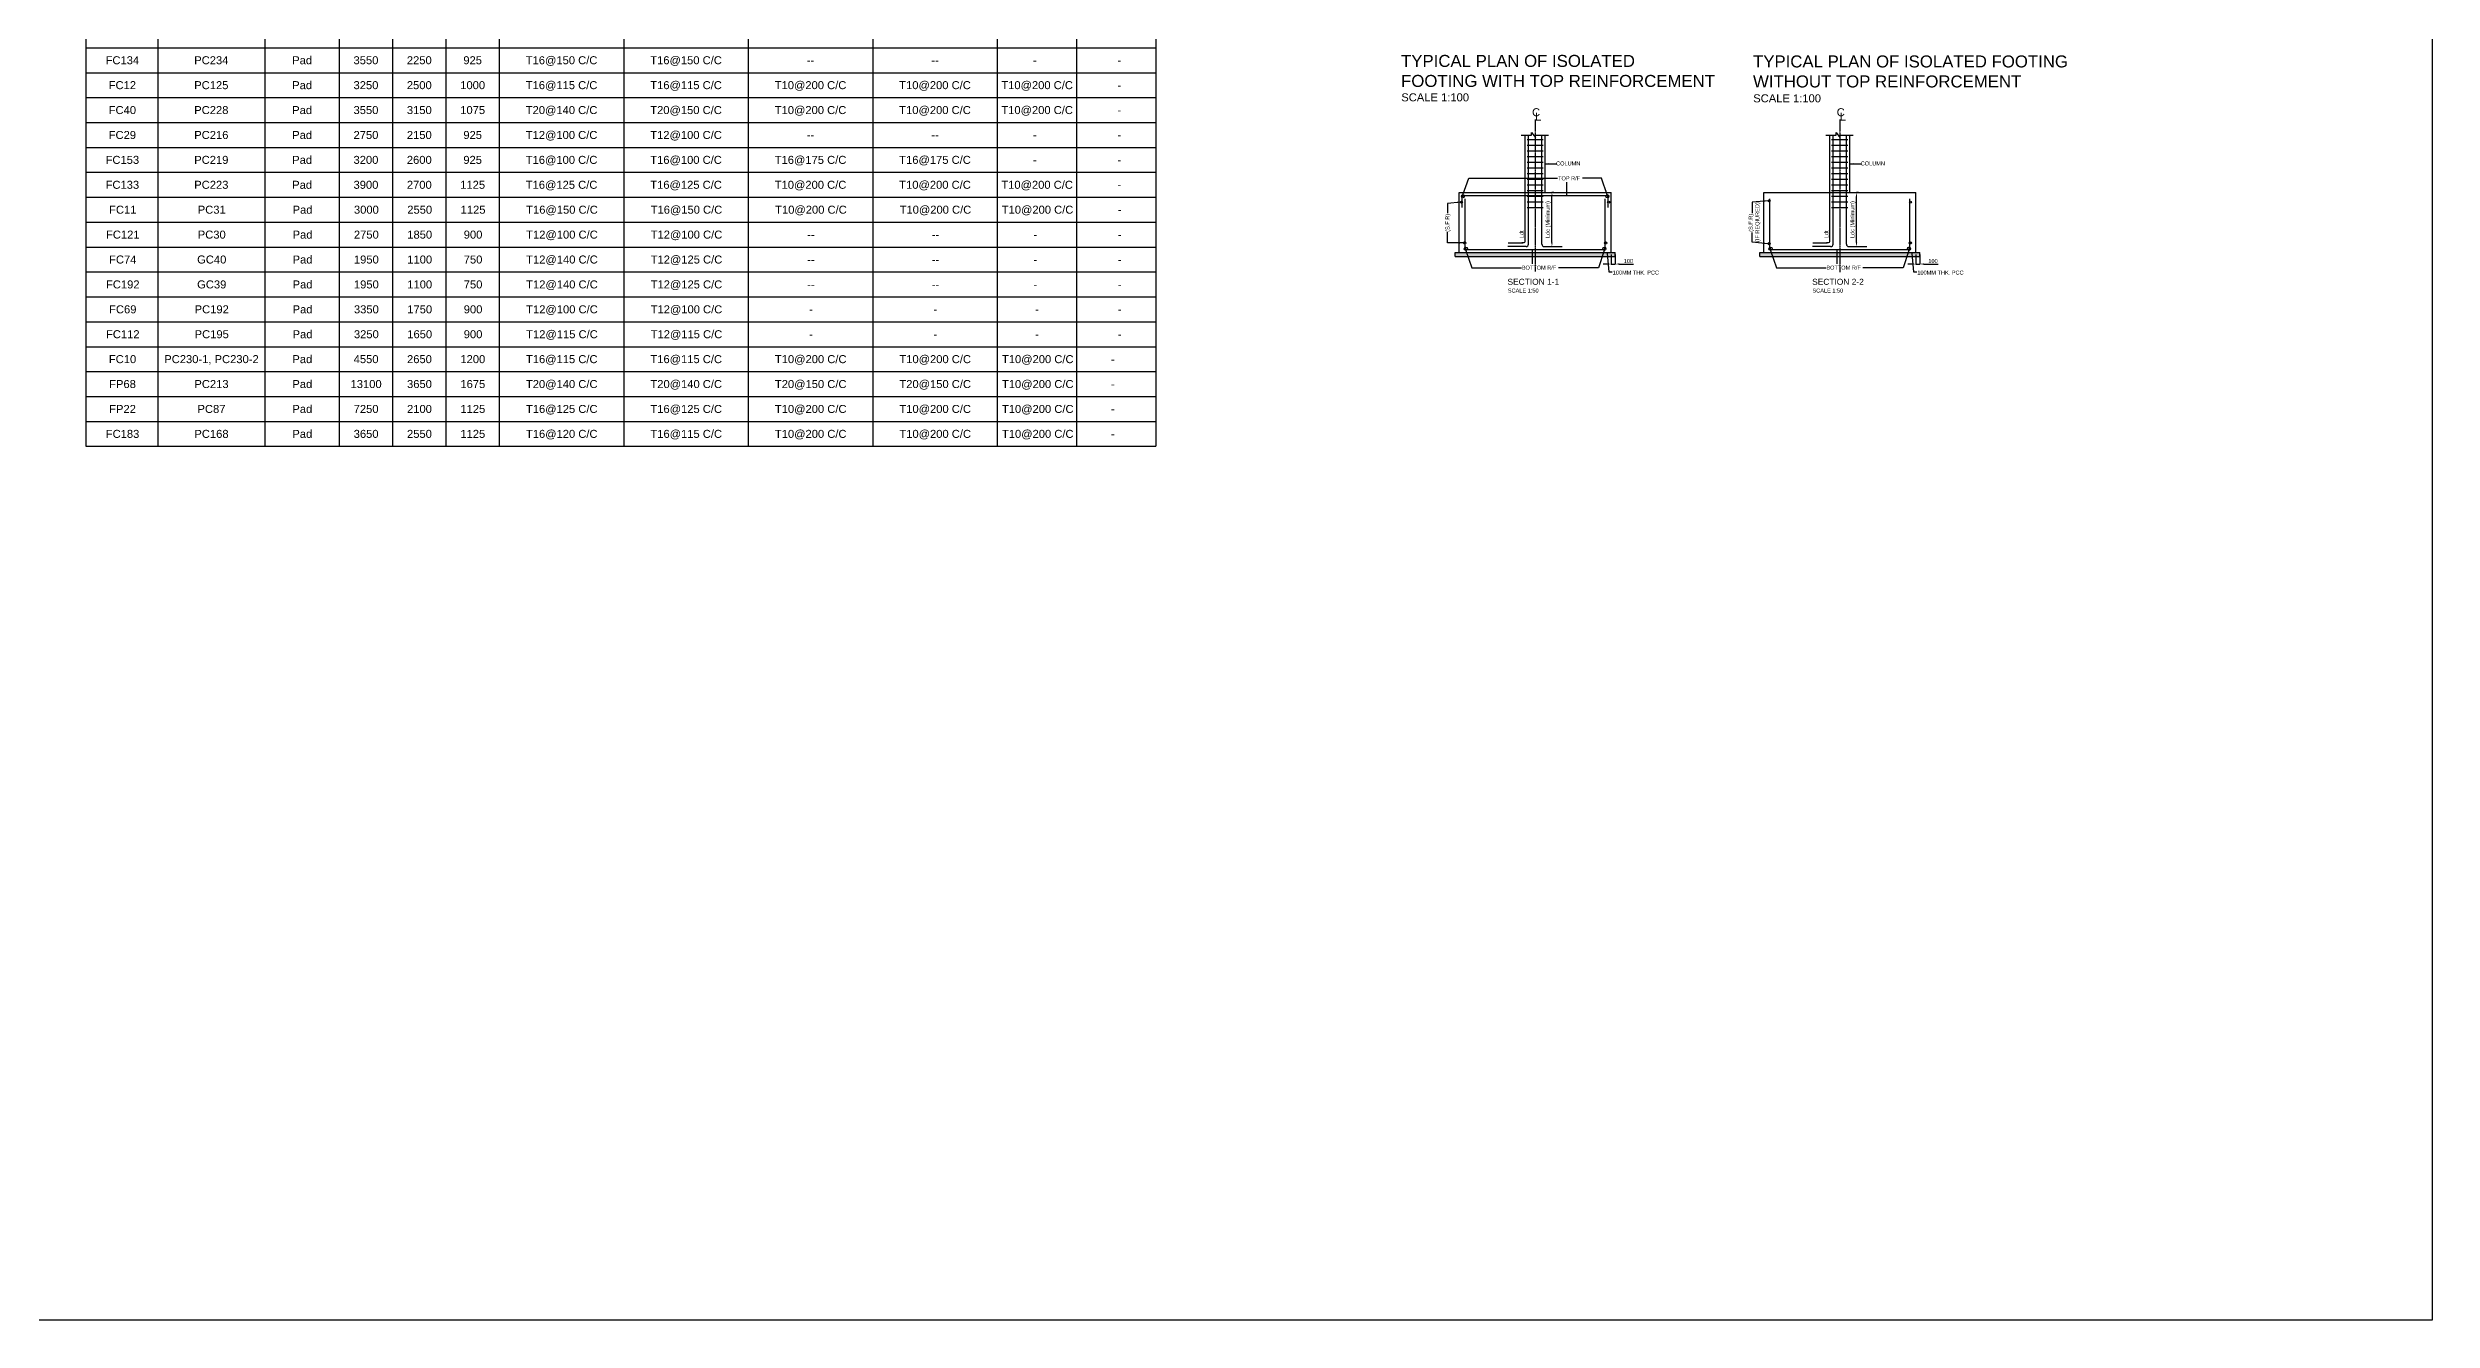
# Model space of a CAD drawing. Header units: inches. Extents: x 35396 to 130080, y -44382 to 22048.
# Drawn here: x 70486 to 130080, y -44382 to -12591 of the extents above; entities that cross this region are included whole.
import ezdxf
from ezdxf.enums import TextEntityAlignment as Align

# ---------------------------------------------------------------- set-up
doc = ezdxf.new("R2010")
doc.units = ezdxf.units.IN
doc.header["$LTSCALE"] = 10
doc.header["$MEASUREMENT"] = 0
doc.linetypes.add('GPL_Grid Line', pattern=[21, 12, -3, 3, -3])
for name, color, linetype in [('-DIM', 7, 'Continuous'), ('S-ANNO-DIM-100', 1, 'Continuous'), ('S-ANNO-DIM-50', 1, 'Continuous'), ('S-ANNO-LEGN', 252, 'Continuous'), ('S-ANNO-SCALE', 4, 'Continuous'), ('S-ANNO-SYMB- SECT', 4, 'Continuous'), ('S-ANNO-TEXT', 3, 'Continuous'), ('S-ANNO-TEXT-SUBHDNG', 4, 'Continuous'), ('S-COLS-STPS', 9, 'Continuous'), ('S-PCC', 1, 'Continuous'), ('S-REINF-DOT', 130, 'Continuous'), ('S-REINF-LINE', 212, 'Continuous'), ('S-REINF-TEXT', 3, 'Continuous'), ('S-REVISION', 1, 'Continuous'), ('S-SECT', 2, 'Continuous')]:
    doc.layers.add(name, color=color, linetype=linetype)
doc.styles.add('GOKANI', font='arial.ttf')
doc.styles.add('GOKANI BOLD', font='ARIAL.TTF')
doc.dimstyles.new('S-DIM-50', dxfattribs={"dimscale": 50, "dimtxt": 2, "dimasz": 2, "dimexe": 0, "dimexo": 1, "dimgap": 0.5, "dimtad": 1, "dimdec": 0, "dimrnd": 5, "dimzin": 1, "dimdsep": 46, "dimtxsty": 'GOKANI', "dimcen": 0, "dimclrd": 1, "dimclre": 1, "dimclrt": 3, "dimadec": 0, "dimazin": 0, "dimtfac": 1, "dimtdec": 0, "dimtmove": 0, "dimatfit": 3, "dimfxl": 1, "dimtolj": 1, "dimtzin": 0, "dimarcsym": 0})

# ---------------------------------------------------------------- blocks, each defined once
blk = doc.blocks.new('*D19')
at = {"layer": 'S-REVISION', "color": 1, "lineweight": -2}
for p, q in [((108129, -16208), (108079, -16208)), ((108079, -17461), (108079, -16308)), ((108029, -17561), (108079, -17561))]:
    blk.add_line(p, q, dxfattribs=at)
at = {"layer": 'S-REVISION', "color": 1}
for points in [[(108095, -16308), (108062, -16308), (108079, -16208)], [(108062, -17461), (108095, -17461), (108079, -17561)]]:
    blk.add_solid(points, dxfattribs=at)
at = {"layer": 'S-REVISION', "color": 3, "insert": (107988, -16884), "char_height": 100, "attachment_point": 5, "rotation": 90, "style": 'GOKANI'}
blk.add_mtext('\\A1;Ldc (Minimum)', dxfattribs=at)
blk = doc.blocks.new('*D24')
at = {"layer": '-DIM', "color": 1, "lineweight": -2}
for p, q in [((109559, -17758), (109559, -17996)), ((109659, -17758), (109659, -17996)), ((109459, -17996), (109359, -17996)), ((109559, -17996), (109659, -17996)), ((109759, -17996), (110120, -17996))]:
    blk.add_line(p, q, dxfattribs=at)
at = {"layer": '-DIM', "color": 1}
for points in [[(109459, -18012), (109459, -17979), (109559, -17996)], [(109759, -17979), (109759, -18012), (109659, -17996)]]:
    blk.add_solid(points, dxfattribs=at)
at = {"layer": '-DIM', "color": 3, "insert": (109989, -17920), "char_height": 100, "attachment_point": 5, "style": 'GOKANI'}
blk.add_mtext('\\A1;100', dxfattribs=at)
blk = doc.blocks.new('*D25')
at = {"layer": 'S-REVISION', "color": 1, "lineweight": -2}
for p, q in [((115742, -16208), (115692, -16208)), ((115692, -17461), (115692, -16308)), ((115642, -17561), (115692, -17561))]:
    blk.add_line(p, q, dxfattribs=at)
at = {"layer": 'S-REVISION', "color": 1}
for points in [[(115708, -16308), (115675, -16308), (115692, -16208)], [(115675, -17461), (115708, -17461), (115692, -17561)]]:
    blk.add_solid(points, dxfattribs=at)
at = {"layer": 'S-REVISION', "color": 3, "insert": (115601, -16884), "char_height": 100, "attachment_point": 5, "rotation": 90, "style": 'GOKANI'}
blk.add_mtext('\\A1;Ldc (Minimum)', dxfattribs=at)
blk = doc.blocks.new('*D30')
at = {"layer": '-DIM', "color": 1, "lineweight": -2}
for p, q in [((117172, -17758), (117172, -17996)), ((117272, -17758), (117272, -17996)), ((117072, -17996), (116972, -17996)), ((117172, -17996), (117272, -17996)), ((117372, -17996), (117733, -17996))]:
    blk.add_line(p, q, dxfattribs=at)
at = {"layer": '-DIM', "color": 1}
for points in [[(117072, -18012), (117072, -17979), (117172, -17996)], [(117372, -17979), (117372, -18012), (117272, -17996)]]:
    blk.add_solid(points, dxfattribs=at)
at = {"layer": '-DIM', "color": 3, "insert": (117602, -17920), "char_height": 100, "attachment_point": 5, "style": 'GOKANI'}
blk.add_mtext('\\A1;100', dxfattribs=at)

msp = doc.modelspace()

# ---------------------------------------------------------------- hatches: boundary and pattern name
at = {"layer": 'S-PCC'}
h = msp.add_hatch(dxfattribs=at)
h.set_pattern_fill('CONC', color=256, scale=5, style=0)
h.set_pattern_definition([(7e-15, (-524538.15, 416122.61), (-2e-14, 127), [0, -127]), (7e-15, (-524536.88, 416078.16), (-2e-14, 127), [0, -127]), (7e-15, (-524533.07, 416146.74), (-2e-14, 127), [0, -127]), (338.1986, (-524599.105, 416107.374), (381.0000347, -126.9999886), [13.67828, -670.237674]), (216.8699, (-524586.405, 416102.294), (380.9999896, 254.00001565), [6.35, -628.65]), (130.6013, (-524591.485, 416098.484), (635.0000535, -761.9998753), [11.708765, -1159.173323]), (206.5651, (-524633.395, 416083.244), (-126.999893, -127.0001663), [2.839847, -281.14079]), (326.3099, (-524635.935, 416081.974), (253.9999438, -127.0001695), [4.579112, -453.325992]), (108.4349, (-524632.125, 416079.434), (-126.9997972, 254.0000552), [4.01612, -397.593185]), (225, (-524552.115, 416070.54), (3e-14, -127.000039), [5.388102, -174.21695]), (7e-15, (-524555.93, 416066.73), (127, 127), [7.62, -119.38]), (135, (-524548.305, 416066.73), (-127.000039, 9e-15), [5.388102, -174.21695]), (251.5651, (-524567.355, 416151.824), (126.9997972, 254.0000552), [4.01612, -397.593185]), (7e-15, (-524568.63, 416148.01), (127, 127), [6.35, -120.65]), (143.1301, (-524562.275, 416148.014), (-380.9999896, 254.00001565), [6.35, -628.65]), (213.6901, (-524634.665, 416153.094), (253.9999438, 127.0001695), [4.579112, -453.325992]), (341.5651, (-524638.475, 416150.554), (-254.0000552, 126.9997972), [8.032242, -393.577064]), (126.8699, (-524630.855, 416148.014), (254.00001565, -380.9999896), [6.35, -628.65]), (7e-15, (-524597.84, 416148.01), (-2e-14, 127), [0, -127]), (7e-15, (-524632.13, 416115), (-2e-14, 127), [0, -127]), (7e-15, (-524596.57, 416068), (-2e-14, 127), [0, -127]), (7e-15, (-524562.28, 416107.37), (-2e-14, 127), [0, -127]), (7e-15, (-524599.1, 416128.96), (-2e-14, 127), [0, -127]), (7e-15, (-524627.05, 416132.77), (-2e-14, 127), [0, -127]), (7e-15, (-524615.62, 416125.15), (-2e-14, 127), [0, -127]), (7e-15, (-524620.7, 416094.67), (-2e-14, 127), [0, -127]), (7e-15, (-524651.18, 416099.75), (-2e-14, 127), [0, -127]), (7e-15, (-524649.9, 416128.96), (-2e-14, 127), [0, -127]), (7e-15, (-524653.72, 416156.9), (-2e-14, 127), [0, -127]), (7e-15, (-524614.35, 416161.98), (-2e-14, 127), [0, -127]), (7e-15, (-524586.4, 416167.06), (-2e-14, 127), [0, -127]), (7e-15, (-524541.96, 416161.98), (-2e-14, 127), [0, -127]), (7e-15, (-524572.44, 416122.61), (-2e-14, 127), [0, -127]), (7e-15, (-524585.14, 416145.47), (-2e-14, 127), [0, -127]), (7e-15, (-524574.98, 416084.51), (-2e-14, 127), [0, -127]), (7e-15, (-524613.08, 416078.16), (-2e-14, 127), [0, -127]), (7e-15, (-524574.98, 416050.22), (-2e-14, 127), [0, -127]), (7e-15, (-524616.89, 416057.84), (-2e-14, 127), [0, -127]), (7e-15, (-524657.53, 416054.03), (-2e-14, 127), [0, -127]), (7e-15, (-524642.29, 416047.68), (-2e-14, 127), [0, -127]), (7e-15, (-524641.02, 416065.46), (-2e-14, 127), [0, -127]), (7e-15, (-524555.93, 416045.14), (-2e-14, 127), [0, -127]), (7e-15, (-524540.69, 416097.21), (-2e-14, 127), [0, -127]), (7e-15, (-524547.04, 416135.31), (-2e-14, 127), [0, -127]), (7e-15, (-524605.46, 416043.87), (-2e-14, 127), [0, -127])])
h.paths.add_polyline_path([(105658.7, -17807.8), (105658.7, -17707.8), (109658.7, -17707.8), (109658.7, -17807.8)])
h = msp.add_hatch(dxfattribs=at)
h.set_pattern_fill('CONC', color=256, scale=5, style=0)
h.set_pattern_definition([(7e-15, (-516925.15, 416097.61), (-2e-14, 127), [0, -127]), (7e-15, (-516923.88, 416053.16), (-2e-14, 127), [0, -127]), (7e-15, (-516920.07, 416121.74), (-2e-14, 127), [0, -127]), (338.1986, (-516986.105, 416082.374), (381.0000347, -126.9999886), [13.67828, -670.237674]), (216.8699, (-516973.405, 416077.294), (380.9999896, 254.00001565), [6.35, -628.65]), (130.6013, (-516978.485, 416073.484), (635.0000535, -761.9998753), [11.708765, -1159.173323]), (206.5651, (-517020.395, 416058.244), (-126.999893, -127.0001663), [2.839847, -281.14079]), (326.3099, (-517022.935, 416056.974), (253.9999438, -127.0001695), [4.579112, -453.325992]), (108.4349, (-517019.125, 416054.434), (-126.9997972, 254.0000552), [4.01612, -397.593185]), (225, (-516939.115, 416045.54), (3e-14, -127.000039), [5.388102, -174.21695]), (7e-15, (-516942.93, 416041.73), (127, 127), [7.62, -119.38]), (135, (-516935.305, 416041.73), (-127.000039, 9e-15), [5.388102, -174.21695]), (251.5651, (-516954.355, 416126.824), (126.9997972, 254.0000552), [4.01612, -397.593185]), (7e-15, (-516955.63, 416123.01), (127, 127), [6.35, -120.65]), (143.1301, (-516949.275, 416123.014), (-380.9999896, 254.00001565), [6.35, -628.65]), (213.6901, (-517021.665, 416128.094), (253.9999438, 127.0001695), [4.579112, -453.325992]), (341.5651, (-517025.475, 416125.554), (-254.0000552, 126.9997972), [8.032242, -393.577064]), (126.8699, (-517017.855, 416123.014), (254.00001565, -380.9999896), [6.35, -628.65]), (7e-15, (-516984.84, 416123.01), (-2e-14, 127), [0, -127]), (7e-15, (-517019.13, 416090), (-2e-14, 127), [0, -127]), (7e-15, (-516983.57, 416043), (-2e-14, 127), [0, -127]), (7e-15, (-516949.28, 416082.37), (-2e-14, 127), [0, -127]), (7e-15, (-516986.1, 416103.96), (-2e-14, 127), [0, -127]), (7e-15, (-517014.05, 416107.77), (-2e-14, 127), [0, -127]), (7e-15, (-517002.62, 416100.15), (-2e-14, 127), [0, -127]), (7e-15, (-517007.7, 416069.67), (-2e-14, 127), [0, -127]), (7e-15, (-517038.18, 416074.75), (-2e-14, 127), [0, -127]), (7e-15, (-517036.9, 416103.96), (-2e-14, 127), [0, -127]), (7e-15, (-517040.72, 416131.9), (-2e-14, 127), [0, -127]), (7e-15, (-517001.35, 416136.98), (-2e-14, 127), [0, -127]), (7e-15, (-516973.4, 416142.06), (-2e-14, 127), [0, -127]), (7e-15, (-516928.96, 416136.98), (-2e-14, 127), [0, -127]), (7e-15, (-516959.44, 416097.61), (-2e-14, 127), [0, -127]), (7e-15, (-516972.14, 416120.47), (-2e-14, 127), [0, -127]), (7e-15, (-516961.98, 416059.51), (-2e-14, 127), [0, -127]), (7e-15, (-517000.08, 416053.16), (-2e-14, 127), [0, -127]), (7e-15, (-516961.98, 416025.22), (-2e-14, 127), [0, -127]), (7e-15, (-517003.89, 416032.84), (-2e-14, 127), [0, -127]), (7e-15, (-517044.53, 416029.03), (-2e-14, 127), [0, -127]), (7e-15, (-517029.29, 416022.68), (-2e-14, 127), [0, -127]), (7e-15, (-517028.02, 416040.46), (-2e-14, 127), [0, -127]), (7e-15, (-516942.93, 416020.14), (-2e-14, 127), [0, -127]), (7e-15, (-516927.69, 416072.21), (-2e-14, 127), [0, -127]), (7e-15, (-516934.04, 416110.31), (-2e-14, 127), [0, -127]), (7e-15, (-516992.46, 416018.87), (-2e-14, 127), [0, -127])])
h.paths.add_polyline_path([(113271.7, -17807.8), (113271.7, -17707.8), (117271.7, -17707.8), (117271.7, -17807.8)])

# ---------------------------------------------------------------- linework, layer by layer
msp.add_lwpolyline([(35395.9, 22048.4), (130080.1, 22048.4), (130080.1, -44381.5), (35395.9, -44381.5)], close=True)
at = {"layer": 'S-ANNO-DIM-100', "elevation": 0}
for points in [[(107402.3, -17348.4), (107402.3, -17438.4, -0.4139143), (107372.3, -17468.4), (107325.5, -17468.5)], [(115015.3, -17348.4), (115015.3, -17438.4, -0.4139143), (114985.3, -17468.4), (114938.5, -17468.5)]]:
    msp.add_lwpolyline(points, format="xyb", dxfattribs=at)
at = {"layer": 'S-ANNO-DIM-50', "lineweight": -2, "elevation": 0}
for points in [[(107402.3, -17348.4), (107402.3, -17438.4, -0.4139143), (107372.3, -17468.4), (107325.5, -17468.5)], [(115015.3, -17348.4), (115015.3, -17438.4, -0.4139143), (114985.3, -17468.4), (114938.5, -17468.5)]]:
    msp.add_lwpolyline(points, format="xyb", dxfattribs=at)
at = {"layer": 'S-ANNO-DIM-50'}
for centre, radius in [((105820.2, -16448.3), 27.1), ((105853.7, -16302.8), 37.1), ((109463.7, -16302.8), 37.1), ((109497.2, -16448.3), 27.1), ((113506.7, -16415.4), 27.1), ((117039.2, -16448.3), 27.1), ((105896.2, -17467.6, 0), 27.1), ((105928.7, -17612.8), 40.8), ((109388.7, -17612.8), 40.8), ((109421.3, -17467.6, 0), 27.1), ((113509.2, -17488.4, 0), 27.1), ((113541.7, -17612.8), 40.8), ((117001.7, -17612.8), 40.8), ((117034.3, -17467.6, 0), 27.1)]:
    msp.add_circle(centre, radius, dxfattribs=at)
at = {"layer": 'S-ANNO-LEGN'}
for p, q in [((71433.1, 15940), (71437.2, -22548.9)), ((73242.3, 15940), (73242.3, -22548.9)), ((75909, 15940), (75909, -22548.9)), ((77773.1, 15940), (77773.1, -22548.9)), ((81773.1, 15940), (81773.1, -22548.9)), ((94217.6, 15940), (94217.6, -22548.9)), ((94217.6, 15940), (94217.6, -22548.9)), ((96193.7, 15940), (96193.7, -22548.9)), ((98176.3, 15940), (98176.3, -22548.9)), ((79106.5, 15295.6), (79106.5, -22548.9)), ((80439.8, 15295.6), (80439.8, -22548.9)), ((87995.4, 15295.6), (87995.4, -22548.9)), ((84884.2, 14784.5), (84884.2, -22548.9)), ((91106.5, 14784.5), (91106.5, -22548.9)), ((71433.1, -12593.3), (98176.3, -12593.3)), ((71433.1, -13215.5), (98176.3, -13215.5)), ((71433.1, -13837.8), (98176.3, -13837.8)), ((71433.1, -14460), (98176.3, -14460)), ((71433.1, -15082.2), (98176.3, -15082.2)), ((71433.1, -15704.4), (98176.3, -15704.4)), ((71433.1, -16326.7), (98176.3, -16326.7)), ((71443.3, -16326.7), (98186.6, -16326.7)), ((71443.3, -16948.9), (98186.6, -16948.9)), ((71443.3, -17571.1), (98186.6, -17571.1)), ((71443.3, -18193.3), (98186.6, -18193.3)), ((71443.3, -18815.5), (98186.6, -18815.5)), ((71443.3, -19437.8), (98186.6, -19437.8)), ((71437.2, -20060), (98180.4, -20060)), ((71437.2, -20060), (98180.4, -20060)), ((71443.3, -20060), (98186.6, -20060)), ((71443.3, -20060), (98186.6, -20060)), ((71443.3, -20060), (98186.6, -20060)), ((71437.2, -20682.2), (98180.4, -20682.2)), ((71437.2, -20682.2), (98180.4, -20682.2)), ((71437.2, -21304.4), (98180.4, -21304.4)), ((71437.2, -21304.4), (98180.4, -21304.4)), ((71437.2, -21926.7), (98180.4, -21926.7)), ((71437.2, -22548.9), (98180.4, -22548.9))]:
    msp.add_line(p, q, dxfattribs=at)
at = {"layer": 'S-COLS-STPS'}
for p, q in [((107455.9, -14885.3), (107858.4, -14885.3)), ((115068.9, -14885.3), (115471.4, -14885.3)), ((107455.9, -15026.6), (107858.4, -15026.6)), ((107455.9, -15167.9), (107858.4, -15167.9)), ((107455.9, -15309.2), (107858.4, -15309.2)), ((107455.9, -15450.5), (107858.4, -15450.5)), ((115068.9, -15026.6), (115471.4, -15026.6)), ((115068.9, -15167.9), (115471.4, -15167.9)), ((115068.9, -15309.2), (115471.4, -15309.2)), ((115068.9, -15450.5), (115471.4, -15450.5)), ((107455.9, -15591.8), (107858.4, -15591.8)), ((107455.9, -15733.1), (107858.4, -15733.1)), ((107455.9, -15874.4), (107858.4, -15874.4)), ((107455.9, -16015.7), (107858.4, -16015.7)), ((115068.9, -15591.8), (115471.4, -15591.8)), ((115068.9, -15733.1), (115471.4, -15733.1)), ((115068.9, -15874.4), (115471.4, -15874.4)), ((115068.9, -16015.7), (115471.4, -16015.7)), ((107455.9, -16157), (107858.4, -16157)), ((107455.9, -16298.3), (107858.4, -16298.3)), ((107455.9, -16439.5), (107858.4, -16439.5)), ((107455.9, -16580.8), (107858.4, -16580.8)), ((115068.9, -16157), (115471.4, -16157)), ((115068.9, -16298.3), (115471.4, -16298.3)), ((115068.9, -16439.5), (115471.4, -16439.5)), ((115068.9, -16580.8), (115471.4, -16580.8))]:
    msp.add_line(p, q, dxfattribs=at)
at = {"layer": 'S-REINF-DOT', "const_width": 20}
for points in [[(105813.9, -16448.3, 1), (105826.4, -16448.3, 1)], [(105863.7, -16302.8, 1), (105843.7, -16302.8, 1)], [(109473.7, -16302.8, 1), (109453.7, -16302.8, 1)], [(109503.5, -16448.3, -1), (109491, -16448.3, -1)], [(113500.4, -16415.4, 1), (113512.9, -16415.4, 1)], [(117045.5, -16448.3, -1), (117033, -16448.3, -1)], [(105938.7, -17612.8, 1), (105918.7, -17612.8, 1)], [(109398.7, -17612.8, 1), (109378.7, -17612.8, 1)], [(113551.7, -17612.8, 1), (113531.7, -17612.8, 1)], [(117011.7, -17612.8, 1), (116991.7, -17612.8, 1)]]:
    msp.add_lwpolyline(points, format="xyb", close=True, dxfattribs=at)
at = {"layer": 'S-REINF-DOT', "const_width": 20, "elevation": 0}
for points in [[(105889.9, -17467.6, 1), (105902.4, -17467.6, 1)], [(109427.5, -17467.6, -1), (109415, -17467.6, -1)], [(113502.9, -17488.4, 1), (113515.4, -17488.4, 1)], [(117040.5, -17467.6, -1), (117028, -17467.6, -1)]]:
    msp.add_lwpolyline(points, format="xyb", close=True, dxfattribs=at)
at = {"layer": 'S-REINF-LINE'}
for p, q in [((107490.9, -17501.2, 0), (107490.9, -14772.5, 0)), ((107826.5, -17501.2, 0), (107826.5, -14772.5, 0)), ((115103.9, -17501.2, 0), (115103.9, -14772.5, 0)), ((115439.5, -17501.2, 0), (115439.5, -14772.5, 0)), ((105833.7, -16582.8), (105833.7, -16302.8)), ((105853.7, -16282.8), (109463.7, -16282.8)), ((105908.7, -17612.8), (105908.7, -16363.4)), ((109408.7, -17612.8), (109408.7, -16363.4)), ((109483.7, -16582.8), (109483.7, -16302.8)), ((113521.7, -17612.8), (113521.7, -16363.4)), ((117021.7, -17612.8), (117021.7, -16363.4)), ((105928.7, -17632.8), (109388.7, -17632.8)), ((107430.9, -17561.2, 0), (106979.3, -17561.2, 0)), ((107886.5, -17561.2, 0), (108338.1, -17561.2, 0)), ((113541.7, -17632.8), (117001.7, -17632.8)), ((115043.9, -17561.2, 0), (114592.3, -17561.2, 0)), ((115499.5, -17561.2, 0), (115951.1, -17561.2, 0))]:
    msp.add_line(p, q, dxfattribs=at)
for centre, radius, start, end in [((105853.7, -16302.8), 20, 90, 180), ((109463.7, -16302.8), 20, 0, 90), ((105928.7, -17612.8), 20, 180, 270), ((107430.9, -17501.2, 0), 60, 270, 0), ((107886.5, -17501.2, 0), 60, 180, 270), ((109388.7, -17612.8), 20, 270, 0), ((113541.7, -17612.8), 20, 180, 270), ((115043.9, -17501.2, 0), 60, 270, 0), ((115499.5, -17501.2, 0), 60, 180, 270), ((117001.7, -17612.8), 20, 270, 0)]:
    msp.add_arc(centre, radius, start, end, dxfattribs=at)
at = {"layer": 'S-REVISION', "linetype": 'GPL_Grid Line', "ltscale": 0.1}
for p, q in [((107658.7, -14386.4, 0), (107658.7, -18186.2, 0)), ((115271.7, -14386.4, 0), (115271.7, -18201.5, 0))]:
    msp.add_line(p, q, dxfattribs=at)
at = {"layer": 'S-SECT'}
for p, q in [((107408.7, -16207.8, 0), (107408.7, -14772.5, 0)), ((107908.7, -16207.8, 0), (107908.7, -14772.5, 0)), ((115021.7, -16207.8, 0), (115021.7, -14772.5, 0)), ((115521.7, -16207.8, 0), (115521.7, -14772.5, 0)), ((105758.7, -17707.8), (105758.7, -16207.8)), ((105758.7, -16207.8), (109558.7, -16207.8)), ((109558.7, -17707.8), (109558.7, -16207.8)), ((113371.7, -17707.8), (113371.7, -16207.8)), ((113371.7, -16207.8), (117171.7, -16207.8)), ((117171.7, -17707.8), (117171.7, -16207.8)), ((105658.7, -17707.8), (109658.7, -17707.8)), ((105658.7, -17807.8), (105658.7, -17707.8)), ((105658.7, -17807.8), (109658.7, -17807.8)), ((109658.7, -17807.8), (109658.7, -17707.8)), ((113271.7, -17707.8), (117271.7, -17707.8)), ((113271.7, -17807.8), (113271.7, -17707.8)), ((113271.7, -17807.8), (117271.7, -17807.8)), ((117271.7, -17807.8), (117271.7, -17707.8))]:
    msp.add_line(p, q, dxfattribs=at)
at = {"layer": 'S-SECT', "elevation": 0}
for points in [[(107308, -14772.5), (107571.9, -14772.5), (107571.9, -14712.3), (107663.9, -14833.3), (107663.9, -14772.5), (107994.9, -14772.5)], [(114921, -14772.5), (115184.9, -14772.5), (115184.9, -14712.3), (115276.9, -14833.3), (115276.9, -14772.5), (115607.9, -14772.5)]]:
    msp.add_lwpolyline(points, dxfattribs=at)

# ---------------------------------------------------------------- texts
at = {"layer": 'S-ANNO-SCALE', "style": 'GOKANI BOLD'}
for s, height, p in [('SCALE 1:100', 200, (104313.9, -13931.1, 0)), ('SCALE 1:100', 200, (113109.7, -13955.6, 0)), ('SCALE 1:50', 100, (106976.4, -18707.7, 0)), ('SCALE 1:50', 100, (114589.4, -18707.7, 0))]:
    msp.add_text(s, height=height, dxfattribs=at).set_placement(p)
at = {"layer": 'S-ANNO-SYMB- SECT', "style": 'GOKANI'}
for s, p in [('C', (107683, -14203.2)), ('L', (107736, -14311.5)), ('C', (115296, -14203.2)), ('L', (115349, -14311.5))]:
    msp.add_text(s, height=200, dxfattribs=at).set_placement(p, align=Align.MIDDLE)
at = {"layer": 'S-ANNO-TEXT', "style": 'GOKANI'}
for s, p in [('FC134', (72352.7, -12904.4)), ('PC234', (74575.6, -12904.4)), ('Pad', (76845.3, -12904.4)), ('3550', (78439.8, -12904.4)), ('2250', (79773.1, -12904.4)), ('925', (81106.5, -12904.4)), ('T16@150 C/C', (83328.7, -12904.4)), ('T16@150 C/C', (86439.8, -12904.4)), ('--', (89550.9, -12904.4)), ('--', (92662, -12904.4)), ('-', (95156.5, -12904.4)), ('-', (97268, -12904.4)), ('FC12', (72352.7, -13526.7)), ('PC125', (74575.6, -13526.7)), ('Pad', (76845.3, -13526.7)), ('3250', (78439.8, -13526.7)), ('2500', (79773.1, -13526.7)), ('1000', (81106.5, -13526.7)), ('T16@115 C/C', (83328.7, -13526.7)), ('T16@115 C/C', (86439.8, -13526.7)), ('T10@200 C/C', (89550.9, -13526.7)), ('T10@200 C/C', (92662, -13526.7)), ('T10@200 C/C', (95213.5, -13526.7)), ('-', (97268, -13526.7)), ('FC40', (72352.7, -14148.9)), ('PC228', (74575.6, -14148.9)), ('Pad', (76845.3, -14148.9)), ('3550', (78439.8, -14148.9)), ('3150', (79773.1, -14148.9)), ('1075', (81106.5, -14148.9)), ('T20@140 C/C', (83328.7, -14148.9)), ('T20@150 C/C', (86439.8, -14148.9)), ('T10@200 C/C', (89550.9, -14148.9)), ('T10@200 C/C', (92662, -14148.9)), ('T10@200 C/C', (95213.5, -14148.9)), ('-', (97268, -14148.9)), ('FC29', (72352.7, -14771.1)), ('PC216', (74575.6, -14771.1)), ('Pad', (76845.3, -14771.1)), ('2750', (78439.8, -14771.1)), ('2150', (79773.1, -14771.1)), ('925', (81106.5, -14771.1)), ('T12@100 C/C', (83328.7, -14771.1)), ('T12@100 C/C', (86439.8, -14771.1)), ('--', (89550.9, -14771.1)), ('--', (92662, -14771.1)), ('-', (95156.5, -14771.1)), ('-', (97268, -14771.1)), ('FC153', (72352.7, -15393.3)), ('PC219', (74575.6, -15393.3)), ('Pad', (76845.3, -15393.3)), ('3200', (78439.8, -15393.3)), ('2600', (79773.1, -15393.3)), ('925', (81106.5, -15393.3)), ('T16@100 C/C', (83328.7, -15393.3)), ('T16@100 C/C', (86439.8, -15393.3)), ('T16@175 C/C', (89550.9, -15393.3)), ('T16@175 C/C', (92662, -15393.3)), ('-', (95156.5, -15393.3)), ('-', (97268, -15393.3)), ('FC133', (72352.7, -16015.5)), ('PC223', (74575.6, -16015.5)), ('Pad', (76845.3, -16015.5)), ('3900', (78439.8, -16015.5)), ('2700', (79773.1, -16015.5)), ('1125', (81106.5, -16015.5)), ('T16@125 C/C', (83328.7, -16015.5)), ('T16@125 C/C', (86439.8, -16015.5)), ('T10@200 C/C', (89550.9, -16015.5)), ('T10@200 C/C', (92662, -16015.5)), ('T10@200 C/C', (95213.5, -16015.5)), ('-', (97268, -16015.5)), ('FC11', (72362.9, -16637.8)), ('PC31', (74585.9, -16637.8)), ('Pad', (76855.6, -16637.8)), ('3000', (78450.1, -16637.8)), ('2550', (79783.4, -16637.8)), ('1125', (81116.7, -16637.8)), ('T16@150 C/C', (83338.9, -16637.8)), ('T16@150 C/C', (86450.1, -16637.8)), ('T10@200 C/C', (89561.2, -16637.8)), ('T10@200 C/C', (92672.3, -16637.8)), ('T10@200 C/C', (95223.8, -16637.8)), ('-', (97278.3, -16637.8)), ('FC121', (72362.9, -17260)), ('PC30', (74585.9, -17260)), ('Pad', (76855.6, -17260)), ('2750', (78450.1, -17260)), ('1850', (79783.4, -17260)), ('900', (81116.7, -17260)), ('T12@100 C/C', (83338.9, -17260)), ('T12@100 C/C', (86450.1, -17260)), ('--', (89561.2, -17260)), ('--', (92672.3, -17260)), ('-', (95166.8, -17260)), ('-', (97278.3, -17260)), ('FC74', (72362.9, -17882.2)), ('GC40', (74585.9, -17882.2)), ('Pad', (76855.6, -17882.2)), ('1950', (78450.1, -17882.2)), ('1100', (79783.4, -17882.2)), ('750', (81116.7, -17882.2)), ('T12@140 C/C', (83338.9, -17882.2)), ('T12@125 C/C', (86450.1, -17882.2)), ('FC192', (72362.9, -18504.4)), ('GC39', (74585.9, -18504.4)), ('Pad', (76855.6, -18504.4)), ('1950', (78450.1, -18504.4)), ('1100', (79783.4, -18504.4)), ('750', (81116.7, -18504.4)), ('T12@140 C/C', (83338.9, -18504.4)), ('T12@125 C/C', (86450.1, -18504.4)), ('--', (89561.2, -17882.2)), ('--', (92672.3, -17882.2)), ('-', (95166.8, -17882.2)), ('-', (97278.3, -17882.2)), ('FC69', (72362.9, -19126.7)), ('PC192', (74585.9, -19126.7)), ('Pad', (76855.6, -19126.7)), ('3350', (78450.1, -19126.7)), ('1750', (79783.4, -19126.7)), ('900', (81116.7, -19126.7)), ('T12@100 C/C', (83338.9, -19126.7)), ('T12@100 C/C', (86450.1, -19126.7)), ('--', (89561.2, -18504.4)), ('--', (92672.3, -18504.4)), ('-', (95166.8, -18504.4)), ('-', (97278.3, -18504.4)), ('FC112', (72362.9, -19748.9)), ('PC195', (74585.9, -19748.9)), ('Pad', (76855.6, -19748.9)), ('3250', (78450.1, -19748.9)), ('1650', (79783.4, -19748.9)), ('900', (81116.7, -19748.9)), ('T12@115 C/C', (83338.9, -19748.9)), ('T12@115 C/C', (86450.1, -19748.9)), ('-', (89561.2, -19126.7)), ('-', (92672.3, -19126.7)), ('-', (95210.4, -19126.7)), ('-', (97277.5, -19126.7)), ('Pad', (76849.4, -20371.1)), ('T16@115 C/C', (83332.8, -20371.1)), ('T16@115 C/C', (86443.9, -20371.1)), ('T10@200 C/C', (89555, -20371.1)), ('-', (89561.2, -19748.9)), ('T10@200 C/C', (92666.1, -20371.1)), ('-', (92672.3, -19748.9)), ('T10@200 C/C', (95228.7, -20371.1)), ('-', (95210.4, -19748.9)), ('-', (97277.5, -19748.9)), ('FC10', (72356.8, -20371.1)), ('PC230-1, PC230-2', (74579.7, -20371.1)), ('4550', (78443.9, -20371.1)), ('2650', (79777.2, -20371.1)), ('1200', (81110.6, -20371.1)), ('-', (97105.3, -20371.1)), ('FP68', (72356.8, -20993.3)), ('PC213', (74579.7, -20993.3)), ('Pad', (76849.4, -20993.3)), ('13100', (78443.9, -20993.3)), ('3650', (79777.2, -20993.3)), ('1675', (81110.6, -20993.3)), ('T20@140 C/C', (83332.8, -20993.3)), ('T20@140 C/C', (86443.9, -20993.3)), ('T20@150 C/C', (89555, -20993.3)), ('T20@150 C/C', (92666.1, -20993.3)), ('T10@200 C/C', (95228.7, -20993.3)), ('-', (97105.3, -20993.3)), ('FP22', (72356.8, -21615.5)), ('PC87', (74579.7, -21615.5)), ('Pad', (76849.4, -21615.5)), ('7250', (78443.9, -21615.5)), ('2100', (79777.2, -21615.5)), ('1125', (81110.6, -21615.5)), ('T16@125 C/C', (83332.8, -21615.5)), ('T16@125 C/C', (86443.9, -21615.5)), ('T10@200 C/C', (89555, -21615.5)), ('T10@200 C/C', (92666.1, -21615.5)), ('T10@200 C/C', (95228.7, -21615.5)), ('-', (97105.3, -21615.5)), ('FC183', (72356.8, -22237.8)), ('PC168', (74579.7, -22237.8)), ('Pad', (76849.4, -22237.8)), ('3650', (78443.9, -22237.8)), ('2550', (79777.2, -22237.8)), ('1125', (81110.6, -22237.8)), ('T16@120 C/C', (83332.8, -22237.8)), ('T16@115 C/C', (86443.9, -22237.8)), ('T10@200 C/C', (89555, -22237.8)), ('T10@200 C/C', (92666.1, -22237.8)), ('T10@200 C/C', (95228.7, -22237.8)), ('-', (97105.3, -22237.8))]:
    msp.add_text(s, height=200, dxfattribs=at).set_placement(p, align=Align.MIDDLE_CENTER)
for s, p in [('COLUMN', (108183.1, -15532.9, 0)), ('COLUMN', (115796.1, -15532.9, 0)), ('TOP R/F', (108231.8, -15904, 0)), ('BOTTOM R/F', (107324.3, -18135.3, 0)), ('100MM THK. PCC', (109597.7, -18258.4)), ('BOTTOM R/F', (114937.3, -18135.3, 0)), ('100MM THK. PCC', (117210.7, -18258.4))]:
    msp.add_text(s, height=100, dxfattribs=at).set_placement(p)
at = {"layer": 'S-ANNO-TEXT', "char_height": 100, "width": 3576.992, "attachment_point": 1, "rotation": 90, "style": 'GOKANI'}
for s, insert in [('Ldt ', (107271.9, -17350.6, 0)), ('Ldt', (114884.9, -17350.6, 0))]:
    msp.add_mtext(s, dxfattribs=dict(at, insert=insert))
at = {"layer": 'S-ANNO-TEXT-SUBHDNG', "style": 'GOKANI BOLD'}
for s, p in [('SECTION 1-1', (106967.8, -18513.9, 0)), ('SECTION 2-2', (114580.8, -18513.9, 0))]:
    msp.add_text(s, height=150, dxfattribs=at).set_placement(p)
at = {"layer": 'S-ANNO-TEXT-SUBHDNG', "char_height": 300, "attachment_point": 1, "style": 'GOKANI BOLD'}
for s, insert, width in [('TYPICAL PLAN OF ISOLATED\\PFOOTING WITH TOP REINFORCEMENT', (104308.5, -12771.1, 0), 8848.158), ('TYPICAL PLAN OF ISOLATED FOOTING\\PWITHOUT TOP REINFORCEMENT', (113104.4, -12784, 0), 14692.838)]:
    msp.add_mtext(s, dxfattribs=dict(at, insert=insert, width=width))
at = {"layer": 'S-REINF-TEXT', "style": 'GOKANI'}
for s, p in [('(IF REQIURED)', (113261.9, -17445.6, 1660.3)), ('(S.F.R)', (105518.7, -17189.8, 1660.3)), ('(S.F.R)', (113096.7, -17189.8, 1660.3))]:
    msp.add_text(s, height=100, rotation=90, dxfattribs=at).set_placement(p)

# ---------------------------------------------------------------- dimensions: what is measured, and where the dimension line sits
at = {"layer": '-DIM'}
for base, p1, p2, picture, middle in [((109658.7, -17995.8), (109558.7, -17707.8), (109658.7, -17707.8), '*D24', (109989.3, -17919.7)), ((117271.7, -17995.8), (117171.7, -17707.8), (117271.7, -17707.8), '*D30', (117602.3, -17919.7))]:
    dim = msp.add_linear_dim(base=base, p1=p1, p2=p2, dimstyle='S-DIM-50', dxfattribs=at)
    dim.commit()
    dim.dimension.update_dxf_attribs({"geometry": picture, "text_midpoint": middle})
at = {"layer": 'S-REVISION'}
for base, p1, p2, picture, middle in [((108078.5, -16207.8), (108079.3, -17561.2, 0), (108078.5, -16207.8), '*D19', (107988, -16884.5)), ((115691.5, -16207.8), (115692.3, -17561.2, 0), (115691.5, -16207.8), '*D25', (115601, -16884.5))]:
    dim = msp.add_linear_dim(base=base, p1=p1, p2=p2, angle=90, text='Ldc (Minimum)', dimstyle='S-DIM-50', override={"dimtxsty": 'GOKANI'}, dxfattribs=at)
    dim.commit()
    dim.dimension.update_dxf_attribs({"geometry": picture, "text_midpoint": middle})

# ---------------------------------------------------------------- leaders
at = {"layer": 'S-ANNO-DIM-50', "lineweight": -2}
for points in [[(107908.7, -15490.1, 0), (108194.1, -15490.1, 0)], [(115521.7, -15490.1, 0), (115807.1, -15490.1, 0)], [(105852.7, -16265.7, 0), (105998.4, -15846.9, 0), (108220.6, -15846.9, 0)], [(109460, -16265.9, 0), (109315.5, -15846.9, 0), (108842.6, -15846.9, 0)], [(107402.3, -16207.8, 0), (107402.3, -17348.4, 0)], [(115015.3, -16207.8, 0), (115015.3, -17348.4, 0)], [(105928.7, -17653.6, 0), (106074.5, -18093.7, 0), (107315, -18093.7, 0)], [(106987.1, -17468.5, 0), (107347.8, -17468.5, 0)], [(109385.4, -17653.6, 0), (109239.6, -18093.7, 0), (108238.9, -18093.7, 0)], [(113541.7, -17653.6, 0), (113687.5, -18093.7, 0), (114928, -18093.7, 0)], [(114600.1, -17468.5, 0), (114960.8, -17468.5, 0)], [(116998.4, -17653.6, 0), (116852.6, -18093.7, 0), (115851.9, -18093.7, 0)]]:
    msp.add_leader(points, dimstyle='S-DIM-50', dxfattribs=at)
at = {"layer": 'S-ANNO-DIM-50'}
for points in [[(108447.8, -16282.8), (108447.8, -15950.9)], [(107586.7, -17632.8), (107586.7, -17989.7)], [(115199.7, -17632.8), (115199.7, -17989.7)]]:
    msp.add_leader(points, dimstyle='S-DIM-50', dxfattribs=at)
for points, override in [([(105793.1, -16448.3, 13.9), (105467, -16484.9, 13.9), (105467, -16721.1, 13.9)], {"dimtad": 0}), ([(113479.6, -16415.4, 13.9), (113080, -16446.5, 13.9), (113080, -16721.1, 13.9)], {"dimtad": 0}), ([(105869.1, -17467.6, 13.9), (105467, -17469.1, 13.9), (105467, -17197.9, 13.9)], {"dimtad": 0}), ([(113482.1, -17488.4, 13.9), (113080, -17446.3, 13.9), (113080, -17205.9, 13.9)], {"dimtad": 0}), ([(109459.5, -17730.8), (109501.7, -18189.9), (109584.1, -18189.9)], {"dimgap": 0.5, "dimtad": 0}), ([(117072.5, -17730.8), (117114.7, -18189.9), (117197.1, -18189.9)], {"dimgap": 0.5, "dimtad": 0})]:
    msp.add_leader(points, dimstyle='S-DIM-50', override=override, dxfattribs=at)

doc.saveas('drawing.dxf')
